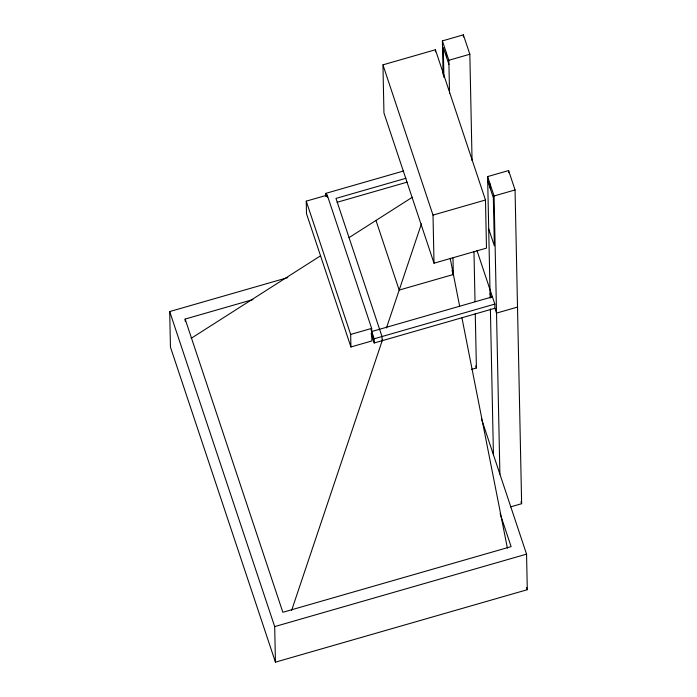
<?xml version="1.0" encoding="UTF-8"?>
<svg xmlns="http://www.w3.org/2000/svg" width="697" height="697" viewBox="0 0 697 697"><rect width="100%" height="100%" fill="white"/><g stroke="black" fill="none" stroke-linecap="round" stroke-linejoin="round"><path stroke-width="1.05" d="M291.642 610.354L382.662 339.291M386.469 327.947L421.424 223.85M191.126 338.359L320.542 255.808M348.988 237.66L412.319 197.26M443.092 74.509L442.386 40.888L463.374 34.85L469.839 54.235L472.061 160.528M382.941 64.856L435.416 49.757L485.478 200.004L486.489 248.115L434.022 263.205L383.951 112.958L382.941 64.856L433.011 215.094L434.022 263.205M449.539 93.32L448.851 60.273L469.839 54.235M325.752 196.537L325.682 193.4L403.711 170.957M306.244 201.145L327.233 195.108L371.649 328.392L371.919 340.938L350.931 346.975L306.506 213.7L306.244 201.145L350.661 334.429L350.931 346.975M405.968 178.275L335.98 198.41L382.008 336.538L382.095 340.72M337.113 202.287L407.1 182.161M490.157 298.081L487.612 176.594L508.601 170.556L515.057 189.941L521.635 503.696L510.64 506.858M499.897 474.178L494.077 195.979L515.057 189.941M433.011 215.094L485.478 200.004M481.435 418.758L526.549 554.141L527.298 589.706L275.437 662.15L170.451 347.123L169.702 311.568L287.8 277.598M185.193 321.186L185.141 319.069L252.889 299.588M350.661 334.429L371.649 328.392M371.719 331.528L492.404 296.817M494.826 304.084L494.914 308.266L374.228 342.985L374.141 338.794L494.826 304.084L476.94 250.423M517.514 307.072L496.525 313.11L494.914 308.266M471.416 369.427L476.408 367.99L475.267 313.676M275.437 662.15L274.688 626.594L526.549 554.141M442.386 40.888L448.851 60.273M487.612 176.594L494.077 195.979M448.938 64.455L443.283 47.492L443.911 77.428M487.7 180.776L493.354 197.739L494.365 245.849L488.71 228.886M490.069 293.725L491.28 297.358M452.022 270.392L453.39 274.487L399.181 290.083L375.979 220.444M475.729 365.951L476.408 367.99M520.955 501.657L521.635 503.696M526.61 587.649L527.298 589.706M500.097 513.593L511.11 546.631L282.86 612.288L185.141 319.069M325.682 193.4L326.658 196.31M371.031 329.463L374.141 338.794M371.118 333.645L374.228 342.985M169.702 311.568L274.688 626.594M450.192 258.282L459.654 306.236M461.963 317.954L507.381 548.121M508.601 170.556L508.644 172.725M490.035 183.86L490.122 188.042M490.383 308.963L493.441 454.784M473.977 251.756L475.023 301.731M463.374 34.85L463.418 37.019M452.989 257.942L453.355 275.35M446.428 53.007L446.516 57.189M435.416 49.757L435.459 51.9M372.529 333.95L372.616 338.132M327.233 195.108L327.276 197.199"/></g></svg>
